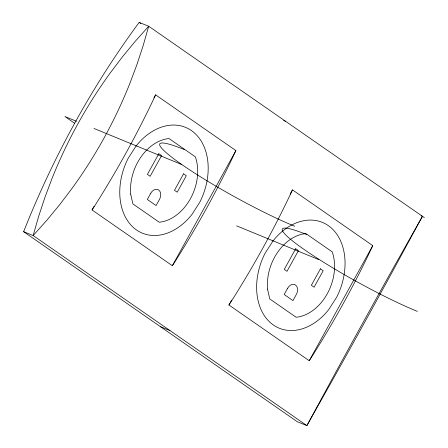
<?xml version="1.0" encoding="UTF-8"?>
<svg xmlns="http://www.w3.org/2000/svg" width="448" height="448" viewBox="0 0 448 448"><rect width="100%" height="100%" fill="white"/><g stroke="black" fill="none" stroke-linecap="round" stroke-linejoin="round"><path stroke-width="0.67" d="M155.602 94.847L153.199 100.033A692.597 466.766 -55.2 0 1 95.206 205.078L92.058 209.961L172.351 265.709L175.504 260.831A692.597 466.766 -55.2 0 0 233.492 155.781L235.894 150.595L155.602 94.847L153.91 97.91M292.466 189.874L290.063 195.059A692.597 466.766 -55.2 0 1 232.075 300.11L228.922 304.987L309.215 360.735L312.368 355.858A692.597 466.766 -55.2 0 0 370.356 250.807L372.758 245.627L292.466 189.874L290.102 194.163M421.154 215.79L422.419 216.306L393.478 269.746A492.912 21.498 -61.4 0 1 335.485 374.797L306.886 425.6L297.36 421.753L23.632 231.694A692.597 505.826 -68 0 1 139.166 22.4L148.691 26.247L424.368 217.655M92.058 209.961L94.086 206.287M172.351 265.709L235.894 150.595M228.922 304.987L231.627 300.087M309.215 360.735L372.758 245.627M422.419 216.306L393.82 267.098A489.255 21.342 -61.4 0 0 335.832 372.148L306.886 425.6L33.152 235.547L23.632 231.694M283.651 120.506L285.555 121.279M160.496 326.721L170.016 330.574M76.535 121.307L64.904 116.53L74.642 123.29M93.974 128.47L181.826 164.567A91.067 10.153 28.9 0 0 294.767 226.257M236.656 225.887L318.696 259.594M139.166 22.4L140.885 23.593M130.659 194.074L132.905 203.93L159.236 222.214A43.394 31.69 -68 0 0 195.334 156.822L168.997 138.544A43.394 31.69 -68 0 0 130.76 194.141M267.529 289.1L269.769 298.956L296.1 317.24A43.394 31.69 -68 0 0 332.198 251.854L305.866 233.57A43.394 31.69 -68 0 0 267.624 289.173M417.329 311.354A91.067 10.153 28.9 0 1 304.388 249.665A91.067 10.153 28.9 0 1 306.796 234.606M181.826 164.567A91.067 10.153 28.9 0 1 184.234 149.514M148.691 26.247L143.13 45.741L136.814 64.91L129.735 83.742A489.255 485.884 10.8 0 1 71.747 188.793L59.567 204.837L46.704 220.422L33.152 235.547L38.741 216.07L45.086 196.913L52.181 178.091A492.912 489.513 10.8 0 1 110.169 73.041L122.326 56.991L135.173 41.384L148.691 26.247M158.822 153.72L147.414 174.39L150.147 176.288L161.56 155.618L158.822 153.72M150.786 193.194L147.319 199.478L156.078 205.559L159.544 199.282A7.218 5.27 -68 0 0 158.631 189.958A7.218 5.27 -68 0 0 150.786 193.194M183.579 173.807L174.479 190.288L177.218 192.186L186.318 175.706L183.579 173.807M295.686 248.746L284.278 269.416L287.017 271.314L298.424 250.65L295.686 248.746M287.65 288.226L284.183 294.504L292.947 300.586L296.414 294.308A7.218 5.27 -68 0 0 295.495 284.99A7.218 5.27 -68 0 0 287.65 288.226M320.443 268.834L311.343 285.314L314.082 287.213L323.182 270.732L320.443 268.834M136.102 145.97L128.167 158.34A57.137 41.726 -68 0 0 133.582 227.668A57.137 41.726 -68 0 0 191.85 214.586L199.786 202.216A57.137 41.726 -68 0 0 194.37 132.888A57.137 41.726 -68 0 0 136.102 145.97M272.966 240.996L265.031 253.366A57.137 41.726 -68 0 0 270.446 322.694A57.137 41.726 -68 0 0 328.714 309.618L336.65 297.248A57.137 41.726 -68 0 0 331.234 227.92A57.137 41.726 -68 0 0 272.966 240.996"/></g></svg>
